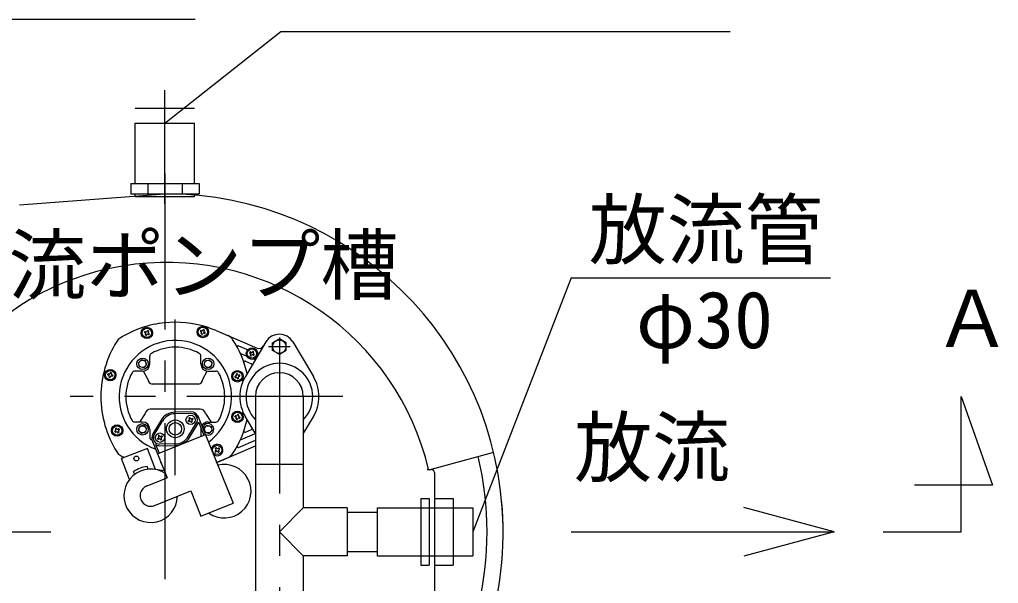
# Model space of a CAD drawing. Units: millimetres, scale not verified. Extents: x -9622 to 7696, y -6818 to 5260.
# Drawn here: x -4491 to -3550, y 394 to 936 of the extents above; entities that cross this region are included whole.
import ezdxf
from ezdxf.enums import TextEntityAlignment as Align

# ---------------------------------------------------------------- set-up
doc = ezdxf.new("R2010")
doc.units = ezdxf.units.MM
doc.header["$LTSCALE"] = 30
doc.linetypes.add('CHAIN1', pattern=[8, 5, -1, 1, -1])
for name, color, linetype, lineweight in [('0-0_KUTAI', 4, 'Continuous', 25), ('0-1_KIKI', 3, 'Continuous', 25), ('1-5_15', 3, 'Continuous', 25)]:
    doc.layers.add(name, color=color, linetype=linetype, lineweight=lineweight)
doc.styles.add('MS Gothic', font='')
doc.styles.get('MS Gothic').set_extended_font_data('MS Gothic')

msp = doc.modelspace()

# ---------------------------------------------------------------- linework, layer by layer
at = {"layer": '0-0_KUTAI'}
msp.add_lwpolyline([(-4322.4, 935.84), (-4548.48, 935.84), (-4978.71, 399.98)], dxfattribs=at)
at = {"layer": '0-1_KIKI', "linetype": 'CHAIN1'}
for p, q in [((-4351.46, 758.58), (-4351.46, 867.83)), ((-4351.46, 787.96), (-4351.46, 76.9)), ((-4341.46, 497.83), (-4341.46, 647.54)), ((-4241.46, 630.18), (-4241.46, 247.08)), ((-4180.42, 573.36), (-4442.65, 573.36))]:
    msp.add_line(p, q, dxfattribs=at)
at = {"layer": '0-1_KIKI'}
for p, q in [((-4379.96, 850.64), (-4322.96, 850.64)), ((-4379.96, 836.26), (-4322.96, 836.26)), ((-4379.96, 778.36), (-4379.96, 836.26)), ((-4322.96, 778.36), (-4322.96, 836.26)), ((-4384.37, 778.36), (-4318.55, 778.36)), ((-4367.91, 778.36), (-4367.91, 768.36)), ((-4335.01, 778.36), (-4335.01, 768.36)), ((-4318.55, 778.36), (-4318.55, 768.36)), ((-4491.13, 757.61), (-4351.46, 768.36)), ((-4379.96, 765.76), (-4379.96, 768.36)), ((-4379.96, 765.76), (-4322.96, 765.76)), ((-4322.96, 765.76), (-4322.96, 768.36)), ((-4370.85, 635.75), (-4371.06, 635.26)), ((-4370.14, 634.41), (-4370.9, 634.82)), ((-4370.42, 635.94), (-4369.61, 635.68)), ((-4370.13, 632.9), (-4369.86, 633.72)), ((-4369.45, 632.26), (-4369.93, 632.47)), ((-4368.6, 633.18), (-4369, 632.42)), ((-4368.91, 635.96), (-4368.51, 636.72)), ((-4368.06, 636.88), (-4367.57, 636.67)), ((-4367.08, 633.19), (-4367.9, 633.46)), ((-4367.38, 636.24), (-4367.64, 635.42)), ((-4367.36, 634.73), (-4366.6, 634.32)), ((-4366.65, 633.39), (-4366.45, 633.88)), ((-4317.17, 636.69), (-4317.38, 636.2)), ((-4316.46, 635.35), (-4317.22, 635.76)), ((-4316.74, 636.88), (-4315.93, 636.62)), ((-4316.45, 633.84), (-4316.18, 634.66)), ((-4315.77, 633.2), (-4316.25, 633.41)), ((-4314.92, 634.12), (-4315.32, 633.36)), ((-4315.23, 636.9), (-4314.83, 637.66)), ((-4314.38, 637.82), (-4313.89, 637.61)), ((-4313.4, 634.13), (-4314.22, 634.4)), ((-4313.7, 637.18), (-4313.96, 636.36)), ((-4313.68, 635.67), (-4312.92, 635.26)), ((-4312.97, 634.33), (-4312.77, 634.82)), ((-4302.17, 636.81), (-4262.95, 620.05)), ((-4280.65, 622.18), (-4272.99, 618.91)), ((-4254.35, 626.02), (-4274.12, 592.78)), ((-4230.96, 621.35), (-4251.96, 621.35)), ((-4247.96, 617.6), (-4247.96, 625.11)), ((-4234.96, 617.6), (-4234.96, 625.11)), ((-4228.57, 626.02), (-4208.8, 592.78)), ((-4365.93, 604.83), (-4365.92, 612.34)), ((-4316.99, 604.83), (-4316.99, 612.34)), ((-4278.67, 614.81), (-4273.36, 612.54)), ((-4269.71, 616.13), (-4269.98, 615.68)), ((-4269.19, 614.71), (-4269.89, 615.22)), ((-4269.38, 613.21), (-4269, 613.99)), ((-4269.26, 616.27), (-4268.48, 615.89)), ((-4268.79, 612.49), (-4269.24, 612.76)), ((-4267.82, 613.28), (-4268.32, 612.59)), ((-4267.76, 616.08), (-4267.25, 616.78)), ((-4266.32, 613.09), (-4267.09, 613.47)), ((-4266.79, 616.87), (-4266.34, 616.61)), ((-4266.2, 616.15), (-4266.58, 615.38)), ((-4266.39, 614.65), (-4265.69, 614.15)), ((-4265.86, 613.23), (-4265.6, 613.68)), ((-4263.63, 610.42), (-4262.09, 613.02)), ((-4241.46, 613.85), (-4247.96, 617.6)), ((-4234.96, 617.6), (-4241.46, 613.85)), ((-4376.83, 605.87), (-4373.97, 608.74)), ((-4371.88, 600.92), (-4369.02, 603.79)), ((-4313.89, 603.79), (-4312.84, 607.69)), ((-4313.89, 603.79), (-4311.03, 600.93)), ((-4312.84, 607.69), (-4308.95, 608.73)), ((-4308.95, 608.73), (-4306.09, 605.87)), ((-4307.13, 601.98), (-4306.09, 605.87)), ((-4274.17, 607.45), (-4268.23, 604.91)), ((-4265.78, 609.3), (-4265.4, 609.14)), ((-4406.34, 594.5), (-4406.19, 595)), ((-4405.34, 593.75), (-4406.14, 594.07)), ((-4405.78, 595.24), (-4404.94, 595.07)), ((-4405.17, 592.25), (-4404.99, 593.09)), ((-4404.28, 595.42), (-4403.96, 596.21)), ((-4403.68, 592.69), (-4404, 591.89)), ((-4403.03, 596.26), (-4403.53, 596.42)), ((-4402.17, 592.86), (-4403.01, 593.04)), ((-4402.79, 595.86), (-4402.96, 595.02)), ((-4402.61, 594.35), (-4401.81, 594.03)), ((-4401.61, 593.6), (-4401.76, 593.1)), ((-4372.92, 597.83), (-4380.44, 597.83)), ((-4367.99, 590.12), (-4371.91, 597.9)), ((-4314.92, 590.12), (-4311.01, 597.9)), ((-4311.03, 600.93), (-4307.13, 601.98)), ((-4309.99, 597.83), (-4302.48, 597.83)), ((-4283.16, 593.18), (-4283.96, 592.86)), ((-4282.98, 594.69), (-4282.81, 593.85)), ((-4282.74, 595.09), (-4282.24, 595.25)), ((-4281.49, 594.25), (-4281.81, 595.04)), ((-4279.99, 594.07), (-4280.83, 593.9)), ((-4280.43, 592.58), (-4279.63, 592.9)), ((-4279.43, 593.33), (-4279.58, 593.83)), ((-4404.93, 591.84), (-4404.43, 591.68)), ((-4319.25, 585.36), (-4363.67, 585.36)), ((-4284.16, 592.43), (-4284.01, 591.93)), ((-4283.6, 591.69), (-4282.76, 591.87)), ((-4282.09, 591.52), (-4281.77, 590.72)), ((-4280.84, 590.67), (-4281.34, 590.51)), ((-4280.6, 591.08), (-4280.78, 591.92)), ((-4264.46, 573.36), (-4264.46, 313.36)), ((-4218.46, 573.36), (-4218.46, 466.36)), ((-4370.33, 557.23), (-4376.04, 548.9)), ((-4317.51, 561.38), (-4365.56, 561.36)), ((-4326.43, 558.65), (-4341.72, 558.39)), ((-4326.4, 557.14), (-4341.69, 556.9)), ((-4312.59, 557.23), (-4306.87, 548.9)), ((-4283.6, 555.03), (-4282.76, 554.85)), ((-4282.09, 555.2), (-4281.77, 556)), ((-4280.84, 556.05), (-4281.34, 556.21)), ((-4280.6, 555.64), (-4280.78, 554.8)), ((-4372.93, 548.89), (-4380.44, 548.89)), ((-4371.88, 545.8), (-4369.02, 542.93)), ((-4355.18, 550.62), (-4363.05, 537.5)), ((-4361.76, 536.73), (-4353.9, 549.85)), ((-4329.02, 534.94), (-4321.16, 548.06)), ((-4328.68, 549.47), (-4328.94, 549.92)), ((-4328.84, 550.38), (-4328.14, 550.88)), ((-4327.94, 551.61), (-4328.3, 552.39)), ((-4327.44, 549.69), (-4328.22, 549.33)), ((-4327.71, 553.1), (-4328.16, 552.84)), ((-4327.73, 534.17), (-4319.87, 547.29)), ((-4327.24, 553), (-4326.75, 552.29)), ((-4326.23, 548.8), (-4326.72, 549.5)), ((-4326.03, 552.1), (-4325.25, 552.47)), ((-4325.31, 548.95), (-4325.76, 548.69)), ((-4325.53, 550.18), (-4325.17, 549.41)), ((-4324.63, 551.4), (-4325.34, 550.91)), ((-4324.79, 552.32), (-4324.53, 551.87)), ((-4321.21, 554.35), (-4320.46, 552.5)), ((-4319.81, 554.9), (-4285.88, 470.84)), ((-4319.09, 549.1), (-4313.9, 536.26)), ((-4311.03, 545.8), (-4313.9, 542.94)), ((-4311.03, 545.8), (-4307.13, 544.76)), ((-4309.99, 548.89), (-4302.48, 548.9)), ((-4306.87, 548.9), (-4302.48, 548.89)), ((-4284.16, 554.29), (-4284.01, 554.79)), ((-4283.16, 553.54), (-4283.96, 553.86)), ((-4282.98, 552.03), (-4282.81, 552.87)), ((-4282.74, 551.63), (-4282.24, 551.47)), ((-4281.49, 552.47), (-4281.81, 551.68)), ((-4279.99, 552.65), (-4280.83, 552.82)), ((-4280.43, 554.14), (-4279.63, 553.82)), ((-4279.43, 553.39), (-4279.58, 552.89)), ((-4264.15, 537.16), (-4274.12, 553.93)), ((-4218.46, 537.69), (-4208.8, 553.93)), ((-4399.35, 539.3), (-4399.62, 539.75)), ((-4399.53, 540.22), (-4398.83, 540.72)), ((-4398.65, 541.45), (-4399.03, 542.23)), ((-4398.12, 539.55), (-4398.9, 539.17)), ((-4398.44, 542.95), (-4398.89, 542.68)), ((-4397.98, 542.86), (-4397.47, 542.16)), ((-4396.89, 538.67), (-4397.4, 539.36)), ((-4396.74, 541.98), (-4395.97, 542.36)), ((-4396.43, 538.57), (-4395.97, 538.85)), ((-4396.22, 540.07), (-4395.84, 539.3)), ((-4395.34, 541.31), (-4396.04, 540.8)), ((-4395.52, 542.22), (-4395.25, 541.77)), ((-4376.83, 540.85), (-4373.97, 537.98)), ((-4365.93, 541.89), (-4365.92, 534.38)), ((-4358.43, 518.29), (-4312.51, 536.82)), ((-4316.99, 541.9), (-4316.99, 535.01)), ((-4313.9, 542.94), (-4312.85, 539.04)), ((-4312.85, 539.04), (-4308.95, 537.99)), ((-4278.67, 531.9), (-4265.4, 537.57)), ((-4274.17, 539.26), (-4268.23, 541.8)), ((-4363.89, 531.82), (-4349.18, 495.38)), ((-4360.41, 527.18), (-4357.05, 518.85)), ((-4358.13, 532.47), (-4358.39, 532.92)), ((-4358.29, 533.38), (-4357.59, 533.88)), ((-4357.39, 534.61), (-4357.75, 535.39)), ((-4356.89, 532.69), (-4357.67, 532.33)), ((-4357.16, 536.1), (-4357.61, 535.84)), ((-4356.69, 536), (-4356.2, 535.29)), ((-4341.46, 527.9), (-4356.51, 527.65)), ((-4355.68, 531.79), (-4356.17, 532.49)), ((-4355.48, 535.09), (-4354.7, 535.46)), ((-4354.76, 531.95), (-4355.21, 531.69)), ((-4354.98, 533.18), (-4354.62, 532.41)), ((-4354.08, 534.4), (-4354.79, 533.91)), ((-4354.24, 535.32), (-4353.98, 534.86)), ((-4280.65, 524.53), (-4264.46, 531.45)), ((-4368.24, 523.43), (-4393.18, 513.86)), ((-4360.53, 503.33), (-4368.24, 523.43)), ((-4356.49, 526.15), (-4341.46, 526.39)), ((-4303.21, 520.81), (-4302.9, 520.39)), ((-4303.17, 521.29), (-4302.53, 521.86)), ((-4302.42, 522.6), (-4302.88, 523.33)), ((-4302.79, 523.8), (-4302.37, 524.12)), ((-4301.7, 520.76), (-4302.43, 520.31)), ((-4301.9, 524.07), (-4301.33, 523.43)), ((-4301.72, 510.09), (-4264.46, 526.01)), ((-4300.38, 520.02), (-4300.96, 520.66)), ((-4300.58, 523.33), (-4299.85, 523.78)), ((-4299.49, 520.29), (-4299.91, 519.97)), ((-4299.86, 521.49), (-4299.4, 520.76)), ((-4299.12, 522.8), (-4299.76, 522.23)), ((-4299.07, 523.28), (-4299.39, 523.7)), ((-4035.55, 519.7), (-4095.46, 503.36)), ((-4385.46, 493.76), (-4393.18, 513.86)), ((-4355.76, 510.68), (-4355.86, 510.17)), ((-4354.91, 509.57), (-4355.61, 509.76)), ((-4354.45, 508.05), (-4354.42, 508.35)), ((-4302.17, 509.9), (-4290.8, 514.75)), ((-4264.46, 508.36), (-4218.46, 508.36)), ((-4380.52, 498.62), (-4381.51, 501.19)), ((-4367.45, 503.64), (-4368.43, 506.21)), ((-4354.14, 507.66), (-4354.17, 507.67)), ((-4099.51, 503.36), (-4095.46, 503.36)), ((-4092.46, 500.36), (-4092.46, 386.36)), ((-4369.58, 487.14), (-4349.18, 495.38)), ((-4362.02, 468.42), (-4326.67, 482.69)), ((-4326.67, 482.69), (-4316.84, 458.34)), ((-4316.84, 458.34), (-4285.88, 470.84)), ((-4105.46, 475.56), (-4105.46, 411.16)), ((-4092.46, 475.56), (-4074.46, 475.56)), ((-4074.46, 475.56), (-4074.46, 411.16)), ((-4176.46, 466.36), (-4218.46, 466.36)), ((-4176.46, 466.36), (-4176.46, 420.36)), ((-4176.46, 462.36), (-4147.46, 462.36)), ((-4147.46, 466.36), (-4055.46, 466.36)), ((-4147.46, 466.36), (-4147.46, 420.36)), ((-4055.46, 466.36), (-4055.46, 420.36)), ((-3708.32, 443.36), (-3795.26, 466.65)), ((-4176.46, 424.36), (-4147.46, 424.36)), ((-4176.46, 420.36), (-4218.46, 420.36)), ((-4218.46, 420.36), (-4218.46, 313.36)), ((-4147.46, 420.36), (-4055.46, 420.36)), ((-4105.46, 411.16), (-4097.46, 411.16)), ((-4092.46, 411.16), (-4074.46, 411.16))]:
    msp.add_line(p, q, dxfattribs=at)
at = {"layer": '0-1_KIKI', "color": 4}
for q in [(-4055.46, 443.36), (-3711.71, 687.41)]:
    msp.add_line((-3960.91, 687.41), q, dxfattribs=at)
msp.add_lwpolyline([(-4351.46, 836.26), (-4240.19, 924.35), (-3808.21, 924.35)], dxfattribs=at)
at = {"layer": '0-1_KIKI'}
for points in [[(-4384.37, 778.36), (-4384.37, 768.36), (-4318.55, 768.36)], [(-4234.96, 625.11), (-4241.46, 628.86), (-4247.96, 625.11)], [(-4371.88, 600.92), (-4375.78, 601.97), (-4376.83, 605.87)], [(-4369.02, 603.79), (-4370.06, 607.69), (-4373.97, 608.74)], [(-3661.24, 443.36), (-3586.24, 443.36), (-3586.24, 573.36), (-3556.24, 488.36), (-3631.24, 488.36)], [(-4371.88, 545.8), (-4375.78, 544.75), (-4376.83, 540.85)], [(-4369.02, 542.93), (-4370.06, 539.03), (-4373.97, 537.98)], [(-4307.13, 544.76), (-4306.08, 540.85), (-4308.95, 537.99)], [(-4105.46, 475.56), (-4097.46, 475.56), (-4097.46, 411.16)], [(-4218.46, 466.36), (-4241.46, 443.36), (-4218.46, 420.36)], [(-3961.07, 443.36), (-3708.32, 443.36), (-3795.26, 420.06)]]:
    msp.add_lwpolyline(points, dxfattribs=at)
for centre, radius in [((-4368.75, 634.57), 5.5), ((-4315.07, 635.51), 5.5), ((-4315.07, 635.51), 4.5), ((-4368.75, 634.57), 4.5), ((-4241.46, 621.35), 6.5), ((-4267.79, 614.68), 5.5), ((-4267.79, 614.68), 4.5), ((-4372.93, 604.83), 5.5), ((-4372.93, 604.83), 3.5), ((-4309.99, 604.83), 5.5), ((-4309.99, 604.83), 3.5), ((-4403.98, 594.05), 5.5), ((-4403.98, 594.05), 4.5), ((-4281.79, 592.88), 5.5), ((-4281.79, 592.88), 4.5), ((-4326.73, 550.9), 4.5), ((-4281.79, 553.84), 5.5), ((-4281.79, 553.84), 4.5), ((-4397.43, 540.76), 5.5), ((-4372.93, 541.89), 5.5), ((-4341.46, 542.39), 8.5), ((-4341.46, 542.39), 6.05), ((-4397.43, 540.76), 4.5), ((-4372.93, 541.89), 3.5), ((-4356.19, 533.9), 4.5), ((-4309.99, 541.89), 3.5), ((-4301.14, 522.05), 4.5), ((-4378.88, 513.88), 2.35)]:
    msp.add_circle(centre, radius, dxfattribs=at)
for centre, radius, start, end in [((-4351.46, 443.36), 325, 1.18552, 90), ((-4349.96, 443.36), 259, 13.395, 180), ((-4341.46, 544.85), 100, 95.739, 122.061), ((-4341.46, 544.85), 100, 78.423, 101.73), ((-4341.46, 544.85), 100, 66.864, 90), ((-4378.35, 639.95), 2, 291.201, 296.077), ((-4370.74, 635.13), 0.35, 157, 242), ((-4370.53, 635.61), 0.35, 72, 157), ((-4370.42, 633.9), 0.584, 342, 61.998), ((-4369.79, 632.79), 0.35, 162, 247.003), ((-4369.42, 636.23), 0.584, 252.002, 332), ((-4369.31, 632.58), 0.35, 246.997, 332), ((-4368.08, 632.9), 0.584, 72.002, 152), ((-4368.2, 636.55), 0.35, 66.997, 152), ((-4367.09, 635.24), 0.584, 162, 241.998), ((-4367.71, 636.35), 0.35, 342, 67.003), ((-4366.97, 633.53), 0.35, 252, 337), ((-4366.77, 634.01), 0.35, 337, 62), ((-4317.06, 636.07), 0.35, 157, 242), ((-4316.85, 636.55), 0.35, 72, 157), ((-4316.74, 634.84), 0.584, 342, 61.998), ((-4316.11, 633.73), 0.35, 162, 247.003), ((-4315.74, 637.17), 0.584, 252.002, 332), ((-4315.63, 633.52), 0.35, 246.997, 332), ((-4314.4, 633.84), 0.584, 72.002, 152), ((-4314.52, 637.49), 0.35, 66.997, 152), ((-4313.41, 636.18), 0.584, 162, 241.998), ((-4314.03, 637.29), 0.35, 342, 67.003), ((-4313.29, 634.47), 0.35, 252, 337), ((-4313.09, 634.95), 0.35, 337, 62), ((-4294.73, 622.76), 10, 33.295, 66.864), ((-4241.46, 618.35), 15, 30.738, 149.262), ((-4312.96, 573.36), 100, 147.939, 180), ((-4389.23, 621.13), 10, 122.061, 147.939), ((-4341.46, 573.36), 54, 306.092, 249.674), ((-4341.46, 573.36), 47.5, 90, 118.841), ((-4341.46, 573.36), 47.5, 61.159, 90), ((-4316.55, 621.49), 1, 320.589, 330), ((-4369.96, 573.36), 100, 12.837, 33.295), ((-4281.05, 621.26), 1, 66.864, 208.315), ((-4260.99, 624.65), 5, 246.864, 329.262), ((-4362.92, 612.34), 3, 118.841, 180), ((-4319.98, 612.34), 3, 0, 61.159), ((-4312.22, 618.99), 1, 150, 159.411), ((-4278.28, 615.73), 1, 204.807, 246.864), ((-4274.15, 610.7), 2, 32.051, 66.864), ((-4272.2, 620.75), 2, 246.864, 306.045), ((-4269.68, 615.5), 0.35, 149.26, 234.26), ((-4269.41, 615.95), 0.35, 64.26, 149.26), ((-4269.06, 613.06), 0.35, 154.26, 239.263), ((-4269.53, 614.24), 0.584, 334.26, 54.258), ((-4268.61, 612.79), 0.35, 239.257, 324.26), ((-4268.23, 616.42), 0.584, 244.262, 324.26), ((-4267.35, 612.94), 0.584, 64.262, 144.26), ((-4266.97, 616.57), 0.35, 59.257, 144.26), ((-4266.05, 615.12), 0.584, 154.26, 234.258), ((-4266.52, 616.3), 0.35, 334.26, 59.263), ((-4266.17, 613.41), 0.35, 244.26, 329.26), ((-4265.9, 613.86), 0.35, 329.26, 54.26), ((-4261.29, 614.65), 1, 179.701, 214.026), ((-4262.95, 613.53), 1, 329.262, 34.026), ((-4372.93, 604.83), 7, 270, 0), ((-4309.99, 604.83), 7, 180, 270), ((-4274.56, 606.53), 1, 66.864, 199.176), ((-4241.46, 573.36), 32, 315.951, 224.049), ((-4268.62, 603.99), 1, 329.262, 66.864), ((-4266.18, 608.38), 1, 66.864, 104.351), ((-4265.01, 610.06), 1, 246.864, 329.262), ((-4406.01, 594.4), 0.35, 162.997, 248), ((-4405.86, 594.9), 0.35, 78, 163.003), ((-4405.56, 593.21), 0.584, 348.002, 68), ((-4404.82, 595.64), 0.584, 258, 337.998), ((-4403.63, 596.08), 0.35, 73, 158), ((-4403.13, 592.47), 0.584, 78, 157.998), ((-4403.13, 595.93), 0.35, 348, 73), ((-4402.39, 594.89), 0.584, 168.002, 248), ((-4402.1, 593.2), 0.35, 258, 343.003), ((-4401.95, 593.71), 0.35, 342.997, 68), ((-4341.46, 573.36), 47.5, 151.159, 180), ((-4380.44, 594.83), 3, 90, 151.159), ((-4302.48, 594.84), 3, 28.841, 90), ((-4341.46, 573.36), 47.5, 0, 28.841), ((-4283.82, 592.54), 0.35, 112, 197.003), ((-4283.38, 593.72), 0.584, 292, 11.998), ((-4282.64, 594.76), 0.35, 107, 192), ((-4282.14, 594.91), 0.35, 22, 107), ((-4280.95, 594.47), 0.584, 202.002, 282), ((-4279.91, 593.73), 0.35, 16.997, 102), ((-4279.76, 593.23), 0.35, 292, 17.003), ((-4241.46, 573.36), 38, 149.262, 180), ((-4241.46, 573.36), 23, 0, 180), ((-4241.46, 573.36), 38, 0, 30.738), ((-4404.83, 592.17), 0.35, 168, 253), ((-4404.32, 592.02), 0.35, 253, 338), ((-4363, 590.31), 5, 182.277, 262.277), ((-4319.92, 590.31), 5, 277.723, 357.723), ((-4283.67, 592.03), 0.35, 196.997, 282), ((-4282.64, 591.3), 0.584, 22.002, 102), ((-4281.45, 590.85), 0.35, 202, 287), ((-4280.94, 591), 0.35, 287, 12), ((-4280.21, 592.04), 0.584, 112, 191.998), ((-4287.32, 575.86), 1, 260.588, 270), ((-4312.96, 573.36), 100, 180, 212.061), ((-4341.46, 573.36), 47.5, 180, 208.841), ((-4341.46, 573.36), 47.5, 331.159, 0), ((-4287.32, 570.86), 1, 90, 99.412), ((-4241.46, 573.36), 38, 180, 210.738), ((-4241.46, 573.36), 38, 329.262, 0), ((-4365.41, 556.36), 5, 90, 170), ((-4341.46, 542.39), 16, 120, 149.059), ((-4341.46, 542.39), 16, 90.941, 120), ((-4341.46, 542.39), 14.5, 90.941, 120), ((-4326.3, 551.15), 7.5, 13.961, 90.941), ((-4326.3, 551.15), 6, 329.059, 90.941), ((-4317.51, 556.36), 5, 10, 90), ((-4283.67, 554.69), 0.35, 78, 163.003), ((-4282.64, 555.42), 0.584, 258, 337.998), ((-4281.45, 555.87), 0.35, 73, 158), ((-4280.94, 555.72), 0.35, 348, 73), ((-4380.44, 551.89), 3, 208.841, 270), ((-4372.93, 541.89), 7, 0, 90), ((-4341.46, 542.39), 14.5, 120, 149.059), ((-4328.64, 550.1), 0.35, 125, 210.003), ((-4328.37, 549.64), 0.35, 209.997, 295), ((-4327.98, 552.54), 0.35, 120, 205), ((-4328.47, 551.36), 0.584, 305, 24.998), ((-4327.53, 552.8), 0.35, 35.027, 120.026), ((-4327.21, 549.16), 0.584, 35.002, 115), ((-4326.27, 552.63), 0.584, 215.002, 295), ((-4325.95, 548.99), 0.35, 215, 300), ((-4325, 550.43), 0.584, 125, 204.998), ((-4325.49, 549.26), 0.35, 300, 25), ((-4325.1, 552.15), 0.35, 29.997, 115), ((-4324.84, 551.69), 0.35, 305, 30.003), ((-4326.3, 551.15), 7.5, 329.059, 344.188), ((-4309.99, 541.89), 7, 90, 149.216), ((-4309.99, 541.89), 5.5, 241.616, 162.345), ((-4302.48, 551.9), 3, 270, 331.159), ((-4302.48, 551.89), 3, 270, 331.159), ((-4369.96, 573.36), 100, 326.705, 347.163), ((-4283.82, 554.18), 0.35, 162.997, 248), ((-4283.38, 553), 0.584, 348.002, 68), ((-4282.64, 551.96), 0.35, 168, 253), ((-4282.14, 551.81), 0.35, 253, 338), ((-4280.95, 552.25), 0.584, 78, 157.998), ((-4280.21, 554.68), 0.584, 168.002, 248), ((-4279.91, 552.99), 0.35, 258, 343.003), ((-4279.76, 553.49), 0.35, 342.997, 68), ((-4399.32, 539.94), 0.35, 126, 211.003), ((-4399.05, 539.48), 0.35, 210.997, 296), ((-4398.71, 542.38), 0.35, 121, 206), ((-4399.18, 541.2), 0.584, 306, 25.998), ((-4398.26, 542.65), 0.35, 36, 121), ((-4397.87, 539.02), 0.584, 36.002, 116), ((-4397, 542.5), 0.584, 216.002, 296), ((-4396.61, 538.87), 0.35, 216, 301), ((-4395.69, 540.33), 0.584, 126, 205.998), ((-4396.16, 539.15), 0.35, 301, 26), ((-4395.82, 542.04), 0.35, 30.997, 116), ((-4395.55, 541.59), 0.35, 306, 31.003), ((-4356.62, 533.65), 7.5, 149.059, 209.838), ((-4356.62, 533.65), 6, 149.059, 270.941), ((-4309.99, 541.89), 7, 167.002, 180), ((-4274.56, 540.18), 1, 160.824, 293.136), ((-4268.62, 542.72), 1, 293.136, 30.738), ((-4265.01, 536.65), 1, 30.738, 113.136), ((-4362.92, 534.38), 3, 180, 241.159), ((-4341.46, 573.36), 47.5, 241.159, 241.973), ((-4356.62, 533.65), 7.5, 239.591, 270.941), ((-4358.09, 533.1), 0.35, 125, 210.003), ((-4357.82, 532.64), 0.35, 209.997, 295), ((-4357.43, 535.54), 0.35, 120, 205), ((-4357.92, 534.36), 0.584, 305, 24.998), ((-4356.98, 535.8), 0.35, 35.027, 120.026), ((-4356.66, 532.16), 0.584, 35.002, 115), ((-4355.72, 535.62), 0.584, 215.002, 295), ((-4355.4, 531.99), 0.35, 215, 300), ((-4354.45, 533.43), 0.584, 125, 204.998), ((-4354.94, 532.26), 0.35, 300, 25), ((-4354.55, 535.15), 0.35, 29.997, 115), ((-4354.29, 534.69), 0.35, 305, 30.003), ((-4341.46, 542.39), 14.5, 270, 329.059), ((-4341.46, 542.39), 16, 270, 329.059), ((-4301.14, 522.05), 5.5, 226.135, 177.826), ((-4278.28, 530.98), 1, 113.136, 155.193), ((-4389.23, 525.58), 10, 212.061, 237.939), ((-4302.93, 521.02), 0.35, 132, 217), ((-4302.58, 523.52), 0.35, 126.997, 212), ((-4302.62, 520.6), 0.35, 217, 302), ((-4302.92, 522.3), 0.584, 312.002, 32), ((-4302.16, 523.84), 0.35, 42, 127.003), ((-4301.39, 520.27), 0.584, 42, 121.998), ((-4300.89, 523.82), 0.584, 222, 301.998), ((-4300.12, 520.25), 0.35, 222, 307.003), ((-4299.36, 521.8), 0.584, 132.002, 212), ((-4299.67, 523.49), 0.35, 37, 122), ((-4299.7, 520.57), 0.35, 306.997, 32), ((-4299.35, 523.07), 0.35, 312, 37), ((-4294.73, 523.95), 10, 293.136, 326.705), ((-4281.05, 525.45), 1, 151.685, 293.136), ((-4341.46, 601.86), 100, 237.939, 240.509), ((-4355.51, 510.1), 0.35, 169, 254), ((-4355.41, 510.62), 0.35, 100.104, 169), ((-4354.1, 508.01), 0.35, 174, 259.003), ((-4294.38, 482.41), 25.69, 234.759, 104.052), ((-4351.46, 443.36), 309.61, 346.497, 13.503), ((-4365.13, 478.05), 25.69, 56.075, 358.845), ((-4365.13, 478.05), 28.35, 96.69, 125.293), ((-4341.46, 601.86), 100, 258.92, 263.937), ((-4095.46, 500.36), 3, 0, 90), ((-4365.13, 478.05), 10.12, 107.883, 296.078), ((-4351.46, 443.36), 325, 270, 5.31267), ((-4351.46, 443.36), 259, 180, 346.605)]:
    msp.add_arc(centre, radius, start, end, dxfattribs=at)
at = {"layer": '1-5_15', "linetype": 'CHAIN1'}
msp.add_line((-6464.67, 443.36), (-4461.02, 443.36), dxfattribs=at)

# ---------------------------------------------------------------- texts
at = {"layer": '0-1_KIKI', "color": 4, "style": 'MS Gothic'}
for s, p in [('放流管', (-3944.16, 689.91)), ('放流ポンプ槽', (-4577.07, 655.98)), ('φ30', (-3898.79, 603.37)), ('Ａ', (-3612.93, 604.59)), ('放流', (-3958.21, 480.62))]:
    msp.add_text(s, height=54.99, dxfattribs=at).set_placement(p, align=Align.BOTTOM_LEFT)

doc.saveas('drawing.dxf')
